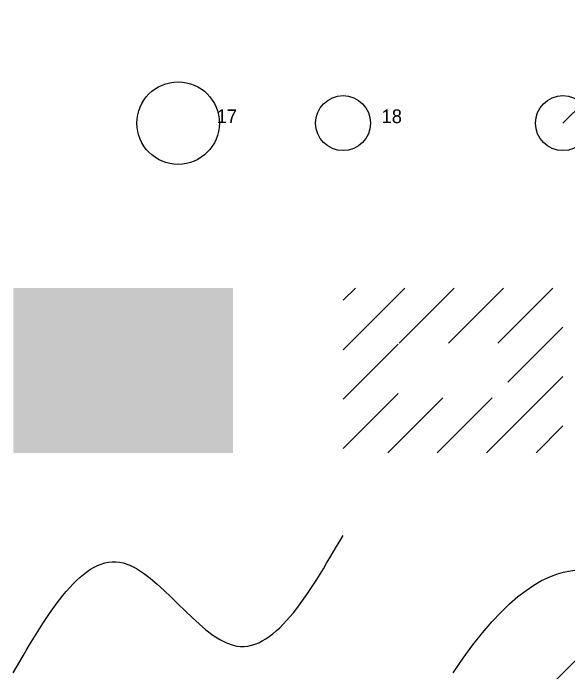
# Model space of a CAD drawing. Header units: millimetres. Extents: x -5 to 235, y -15 to 220.
# Drawn here: x 0 to 101.1, y 100 to 220 of the extents above; entities that cross this region are included whole.
import ezdxf

# ---------------------------------------------------------------- set-up
doc = ezdxf.new("R2010")
doc.units = ezdxf.units.MM

# ---------------------------------------------------------------- blocks, each defined once
blk = doc.blocks.new('TAG')
blk.add_circle((0, 0), 5)
blk.add_attdef('NUMBER', (7, 0), '', height=2.5)
blk = doc.blocks.new('NESTED')
blk.add_line((0, 0), (20, 20))
blk.add_blockref('TAG', (0, 0))

msp = doc.modelspace()

# ---------------------------------------------------------------- hatches: boundary and pattern name
msp.add_hatch(color=2).paths.add_polyline_path([(0, 140), (40, 140), (40, 170), (0, 170)])
h = msp.add_hatch()
h.set_pattern_fill('ANSI31', scale=2)
h.paths.add_polyline_path([(60, 140), (100, 140), (100, 170), (60, 170)])
h.paths.add_polyline_path([(70, 150), (90, 150), (90, 160), (70, 160)])

# ---------------------------------------------------------------- linework, layer by layer
msp.add_xline((0, 0), (0.707106781, 0.707106781))
msp.add_open_spline([(80, 100), (100, 130), (120, 100), (140, 130), (160, 100)], degree=3)
msp.add_spline([(0, 100), (20, 120), (40, 105), (60, 125)], degree=3)

# ---------------------------------------------------------------- block references
msp.add_blockref('NESTED', (100, 200))
ref = msp.add_blockref('TAG', (30, 200), dxfattribs=dict(xscale=1.5, yscale=1.5, rotation=30))
ref.add_attrib('NUMBER', '17', (37, 200), dxfattribs={"height": 2.5})
msp.add_blockref('TAG', (60, 200)).add_auto_attribs({'NUMBER': '18'})

doc.saveas('drawing.dxf')
